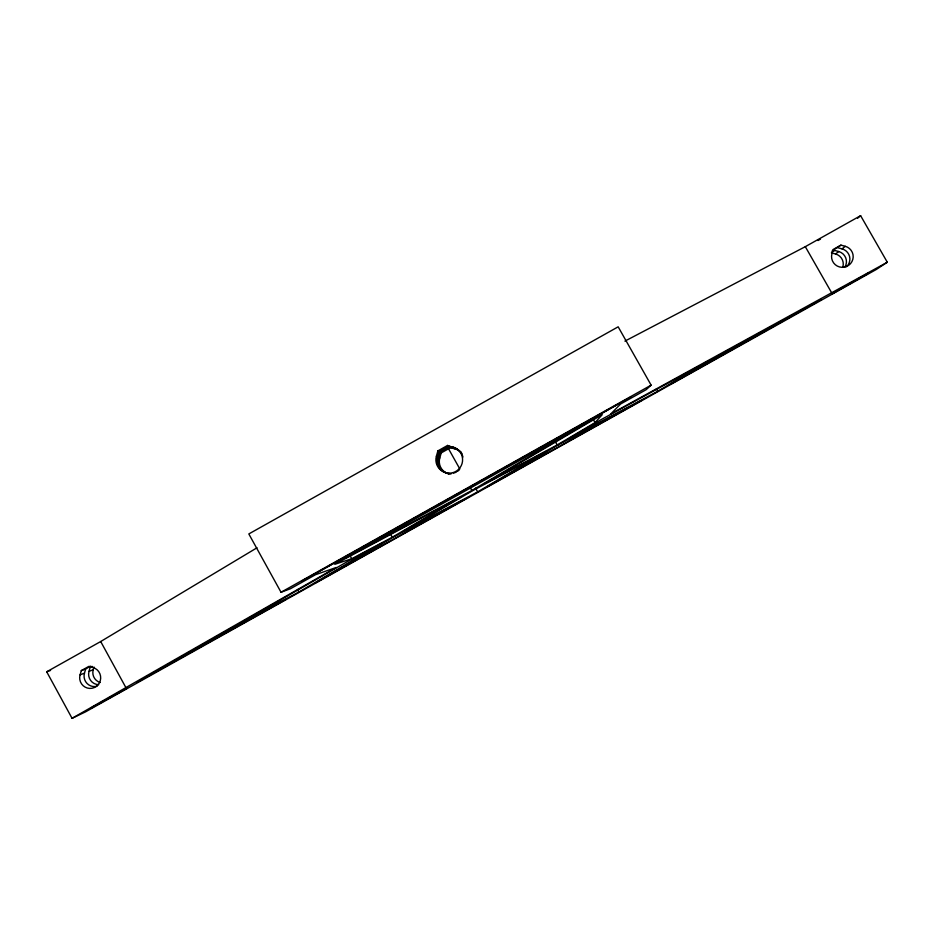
<?xml version="1.0" encoding="UTF-8"?>
<svg xmlns="http://www.w3.org/2000/svg" width="934" height="934" viewBox="0 0 934 934"><rect width="100%" height="100%" fill="white"/><g stroke="black" fill="none" stroke-linecap="round" stroke-linejoin="round"><path stroke-width="1.4" d="M452.873 446.954A13.368 13.356 -59.8 0 1 462.096 463.439A13.368 13.356 -59.8 0 1 445.6 472.686A13.368 13.356 -59.8 0 1 436.388 456.189L437.894 450.865L447.549 445.448L453.749 447.643A13.204 13.193 -59.8 0 1 461.676 453.901M446.557 473.059A13.204 13.193 -59.8 0 1 437.462 456.773L438.945 451.507L448.483 446.16L453.749 447.643M446.604 473.141A13.006 12.994 -59.8 0 1 438.711 457.438L440.183 452.254L449.581 446.989L454.765 448.448A13.006 12.994 -59.8 0 1 459.715 451.11M448.624 473.853A12.842 12.831 -59.8 0 1 439.774 458.01L441.222 452.897L450.503 447.69L455.617 449.137A12.842 12.831 -59.8 0 1 461.326 452.535M80.079 674.862L81.293 670.624L88.905 666.362L93.085 667.576A10.636 10.508 -87.7 0 1 100.277 680.734A10.636 10.508 -87.7 0 1 87.271 688.019A10.636 10.508 -87.7 0 1 80.079 674.862L84.469 673.145L85.659 668.954L90.691 666.14M98.7 684.68A10.426 10.297 -87.7 0 1 89.01 671.383L90.189 667.238L92.291 666.432M100.195 682.509A10.321 10.204 -87.7 0 1 93.213 669.748L93.995 667.004M595.063 422.6L602.278 414.638L483.964 484.034L557.166 444.958L595.063 422.6L592.927 418.817M257.013 547.779L100.697 641.53L46.7 671.791L72.058 718.328L336.24 567.475L315.575 574.679L290.381 588.77L281.029 592.249L248.818 533.944L618.168 326.818L651.126 385.147L646.13 389.712L620.678 403.955L610.836 413.844L887.3 262.232L860.611 215.672L805.306 246.669L624.916 341.12M857.564 218.264L860.611 215.672M844.978 266.961A10.601 10.484 -1.4 0 0 838.685 251.538L834.459 250.382L831.388 252.857L835.58 254.001A10.496 10.379 -1.4 0 1 842.888 266.774M832.241 250.802L840.95 245.128L845.27 246.307A10.823 10.706 -1.5 0 1 852.8 259.477A10.823 10.706 -1.5 0 1 839.479 266.937A10.823 10.706 -1.5 0 1 831.949 253.768L833.151 249.495L840.95 245.128M835.58 254.001L838.685 251.538M837.751 247.708L842.036 248.876L845.27 246.307M887.3 262.232L876.337 269.459L85.438 711.918L72.058 718.328M657.805 391.241L709.373 360.559L601.519 419.413L568.035 439.155L657.805 391.241L656.404 388.766M477.659 491.868L547.02 450.947L472.639 490.677L403.138 531.446L477.659 491.868L475.569 488.143M298.903 592.028L382.158 543.156L346.386 562.163L243.424 621.238L298.903 592.028L297.491 589.482M392.268 537.213L460.544 497.145L334.757 564.323L351.733 558.742L392.268 537.213L390.167 533.442M471.857 490.49L590.918 420.604L345.066 558.17L471.857 490.49L470.444 487.968M817.997 240.528L820.461 239.151M832.276 251.596L834.459 250.382M281.029 592.249L651.126 385.147M89.01 671.383L93.213 669.748M81.293 670.624L85.659 668.954M46.7 671.791L50.553 670.425M436.388 456.189L437.462 456.773M438.711 457.438L439.774 458.01M437.894 450.865L438.945 451.507M440.183 452.254L441.222 452.897M447.549 445.448L448.483 446.16M449.581 446.989L450.503 447.69M454.765 448.448L455.617 449.137M805.306 246.669L831.902 293.229M555.041 441.187L557.166 444.958M447.818 447.479L459.843 468.985M349.631 554.959L351.733 558.742M100.697 641.53L126.148 688.066M842.036 248.876A10.718 10.589 -1.4 0 1 846.671 266.645M96.973 686.28A10.531 10.402 -87.7 0 1 84.469 673.145M460.544 451.893A13.006 12.994 -59.8 0 1 461.98 453.644M451.04 473.982A13.006 12.994 -59.8 0 1 447.678 473.491M462.19 454.916A13.204 13.193 -59.8 0 1 462.949 457.1M459.353 469.802A13.204 13.193 -59.8 0 1 457.567 471.261M456.586 471.868A13.204 13.193 -59.8 0 1 453.387 473.153M449.966 473.55A13.204 13.193 -59.8 0 1 447.678 473.316M631.337 396.787L302.021 581.065L631.337 396.787M821.546 299.335L671.056 383.956L722.11 353.601L821.546 299.335M835.743 291.443L832.463 293.661L868.982 272.845L835.743 291.443M557.878 445.144L487.35 486.719L641.81 400.312L557.878 445.144M393.027 537.377L315.038 583.12L468.658 497.18L393.027 537.377M231.317 628.185L137.053 682.264L286.108 599.313L231.317 628.185M123.3 690.016L90.82 708.182L127.433 688.078L123.3 690.016"/></g></svg>
